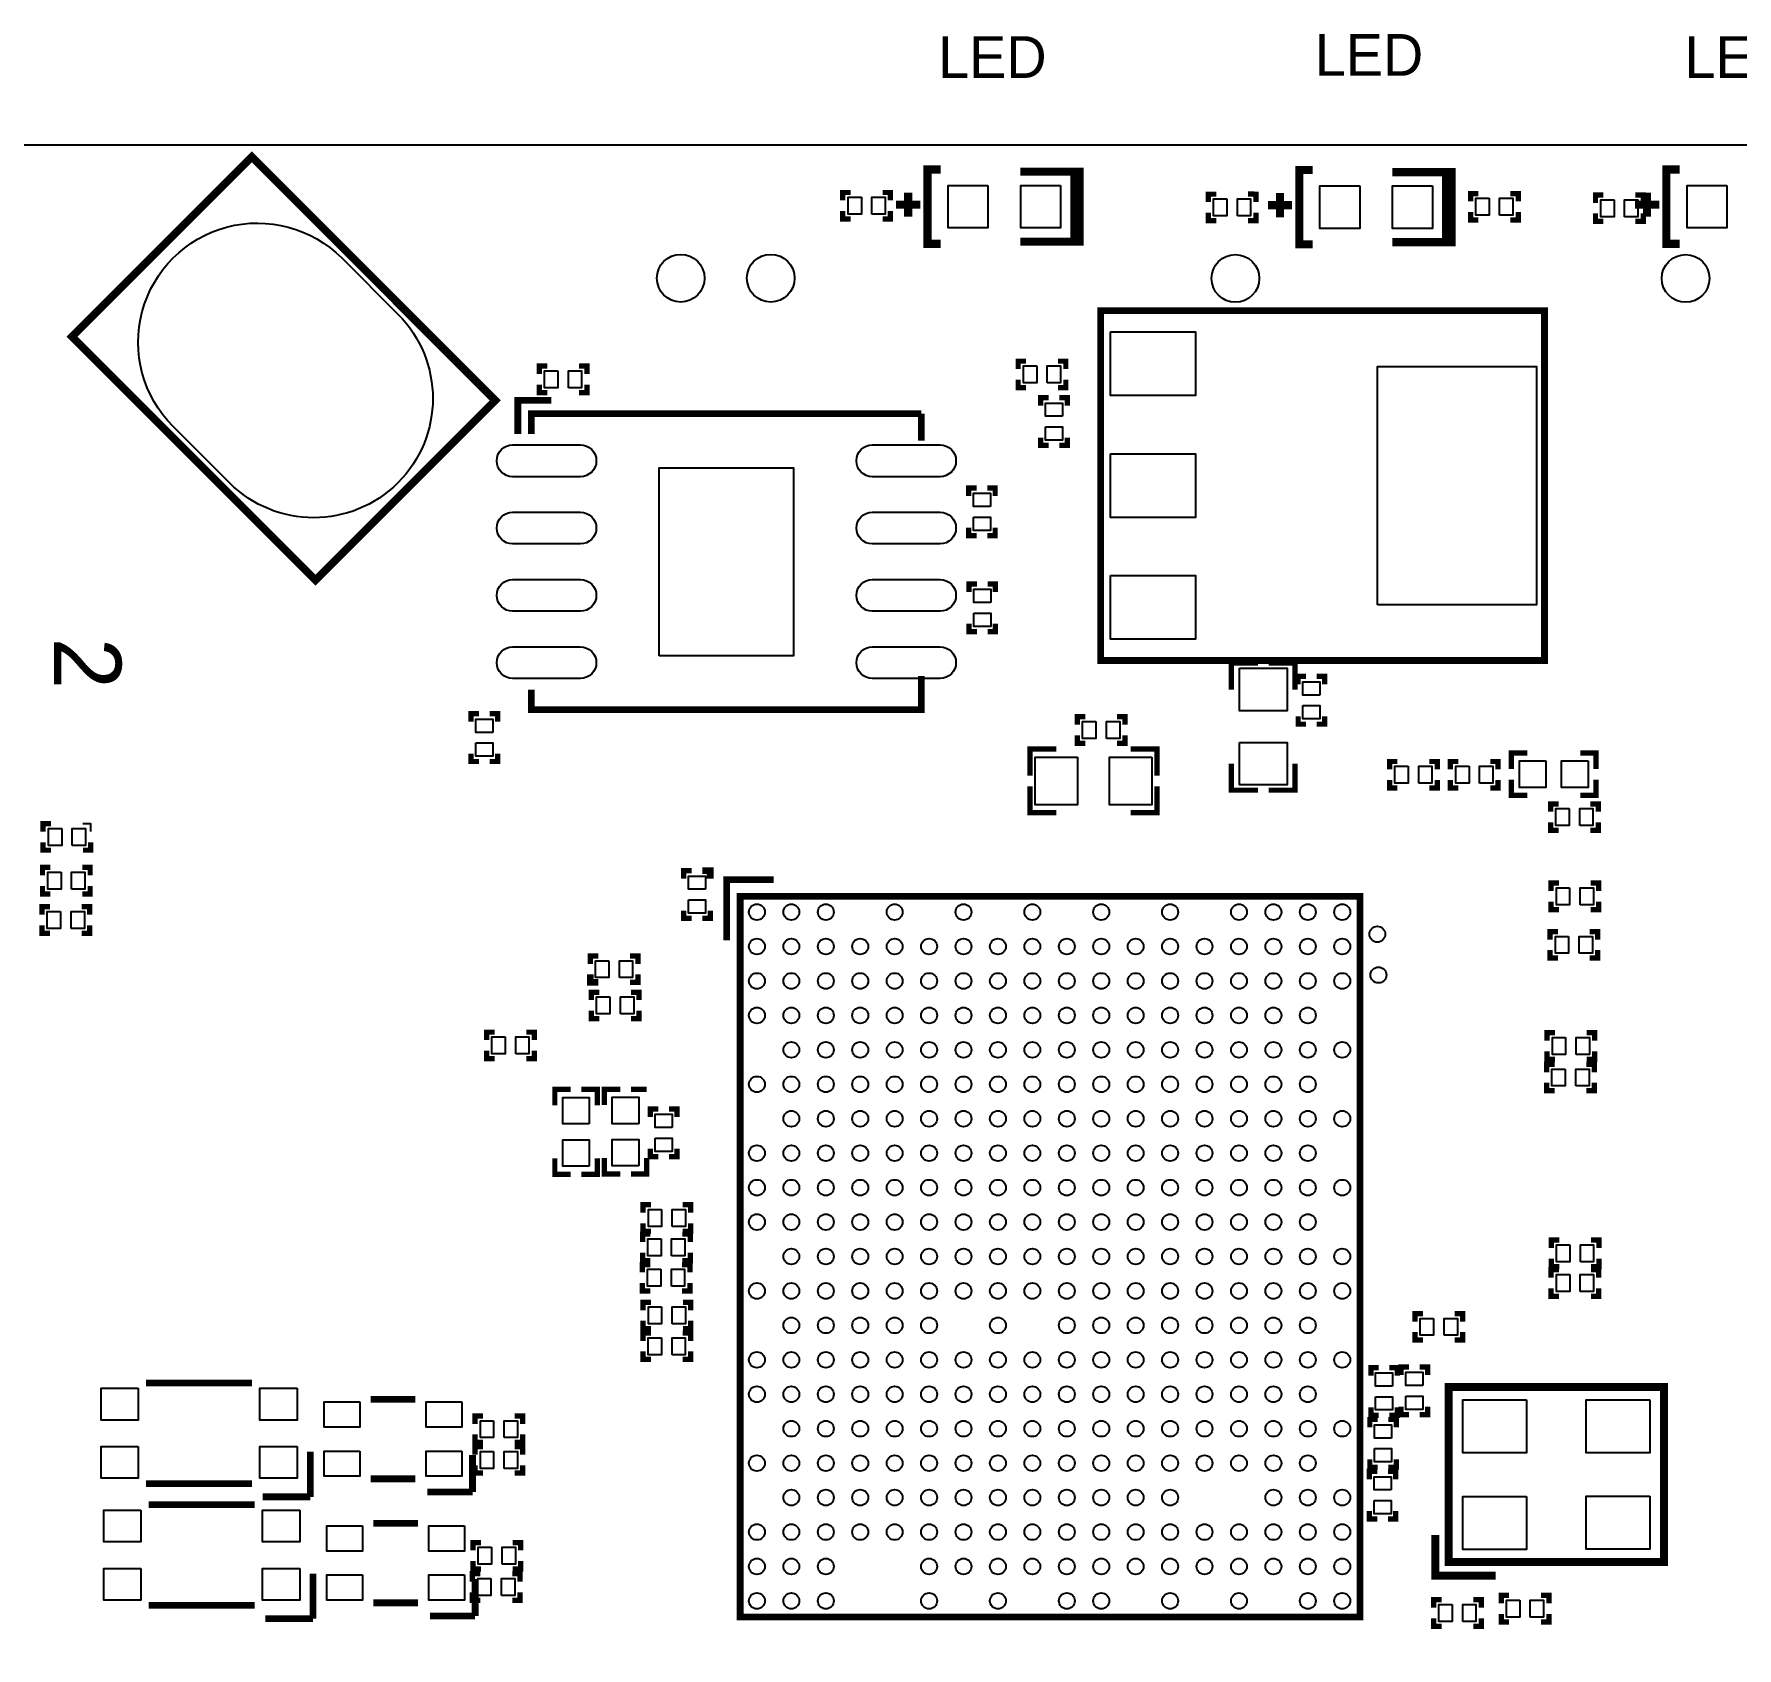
# Model space of a CAD drawing. Extents: x -18 to 171, y -7 to 290.
# Drawn here: x 14.25 to 46.4, y 13.64 to 44.1 of the extents above; entities that cross this region are included whole.
import ezdxf

# ---------------------------------------------------------------- set-up
doc = ezdxf.new("R2010")
doc.units = 0
for name, color, linetype in [('BG_DESIGN_OUTLINE', 85, 'CONTINUOUS'), ('BG_OUTLINE', 254, 'CONTINUOUS'), ('PG_SILKSCREEN_TOP', 152, 'CONTINUOUS'), ('PIN_TOP', 141, 'CONTINUOUS')]:
    doc.layers.add(name, color=color, linetype=linetype)

msp = doc.modelspace()

# ---------------------------------------------------------------- linework, layer by layer
at = {"layer": 'BG_DESIGN_OUTLINE'}
msp.add_lwpolyline([(0, 0), (73.4, 0), (73.4, 42), (0, 42)], close=True, dxfattribs=at)
at = {"layer": 'BG_OUTLINE'}
msp.add_lwpolyline([(0, 0), (73.4, 0), (73.4, 42), (0, 42), (0, 0)], dxfattribs=at)
msp.add_lwpolyline([(0, 0), (73.4, 0), (73.4, 42), (0, 42)], close=True, dxfattribs=at)
msp.add_lwpolyline([(0, 0), (73.4, 0), (73.4, 42), (0, 42)], close=True, dxfattribs=at)
msp.add_lwpolyline([(0, 0), (73.4, 0), (73.4, 42), (0, 42)], close=True, dxfattribs=at)
msp.add_lwpolyline([(0, 0), (73.4, 0), (73.4, 42), (0, 42)], close=True, dxfattribs=at)
msp.add_lwpolyline([(0, 0), (73.4, 0), (73.4, 42), (0, 42)], close=True, dxfattribs=at)
msp.add_lwpolyline([(0, 0), (73.4, 0), (73.4, 42), (0, 42)], close=True, dxfattribs=at)
at = {"layer": 'PG_SILKSCREEN_TOP'}
for points, const_width in [([(18.3636, 41.7805), (22.9598, 37.1843), (19.5657, 33.7902), (14.9695, 38.3864), (18.3636, 41.7805)], 0.15), ([(31.3686, 40.139), (31.1197, 40.139), (31.1197, 41.541), (31.3686, 41.541)], 0.1524), ([(33.8908, 41.5004), (32.8748, 41.5004)], 0.1524), ([(33.8654, 40.1796), (33.9924, 40.1796), (33.9924, 41.5004), (33.8908, 41.5004)], 0.1524), ([(33.8908, 40.1796), (33.8908, 41.5004)], 0.1524), ([(38.3886, 40.129), (38.1397, 40.129), (38.1397, 41.531), (38.3886, 41.531)], 0.1524), ([(40.9108, 41.4904), (39.8948, 41.4904)], 0.1524), ([(40.8854, 40.1696), (41.0124, 40.1696), (41.0124, 41.4904), (40.9108, 41.4904)], 0.1524), ([(40.9108, 40.1696), (40.9108, 41.4904)], 0.1524), ([(45.3186, 40.139), (45.0697, 40.139), (45.0697, 41.541), (45.3186, 41.541)], 0.1524), ([(29.5206, 40.9574), (29.5206, 41.1074), (29.6706, 41.1074)], 0.1), ([(30.4206, 40.9574), (30.4206, 41.1074), (30.2706, 41.1074)], 0.1), ([(30.7539, 40.6495), (30.7539, 41.1067)], 0.1524), ([(37.7739, 40.6395), (37.7739, 41.0967)], 0.1524), ([(44.7039, 40.6495), (44.7039, 41.1067)], 0.1524), ([(30.9825, 40.8781), (30.5253, 40.8781)], 0.1524), ([(36.4197, 40.9261), (36.4197, 41.0761), (36.5697, 41.0761)], 0.1), ([(37.3197, 40.9262), (37.3197, 41.0761), (37.1697, 41.0762)], 0.1), ([(38.0025, 40.8681), (37.5453, 40.8681)], 0.1524), ([(41.371, 40.9377), (41.371, 41.0877), (41.521, 41.0877)], 0.1), ([(42.271, 40.9377), (42.271, 41.0877), (42.121, 41.0877)], 0.1), ([(43.7306, 40.911), (43.7306, 41.061), (43.8806, 41.061)], 0.1), ([(44.9325, 40.8781), (44.4753, 40.8781)], 0.1524), ([(44.6306, 40.911), (44.6306, 41.061), (44.4806, 41.061)], 0.1), ([(29.6706, 40.6074), (29.5206, 40.6074), (29.5206, 40.7574)], 0.1), ([(30.4206, 40.7574), (30.4206, 40.6074), (30.2706, 40.6074)], 0.1), ([(36.5697, 40.5762), (36.4197, 40.5762), (36.4197, 40.7261)], 0.1), ([(37.3197, 40.7261), (37.3197, 40.5762), (37.1697, 40.5761)], 0.1), ([(41.521, 40.5877), (41.371, 40.5877), (41.371, 40.7377)], 0.1), ([(42.271, 40.7377), (42.271, 40.5877), (42.121, 40.5877)], 0.1), ([(43.8806, 40.561), (43.7306, 40.561), (43.7306, 40.711)], 0.1), ([(44.6306, 40.711), (44.6306, 40.561), (44.4806, 40.561)], 0.1), ([(33.8908, 40.1796), (32.8748, 40.1796)], 0.1524), ([(40.9108, 40.1696), (39.8948, 40.1696)], 0.1524), ([(42.7681, 38.8784), (42.7681, 32.2744), (34.3861, 32.2744), (34.3861, 38.8784), (42.7681, 38.8784), (42.7681, 38.6244)], 0.127), ([(32.8312, 37.7739), (32.8312, 37.9239), (32.9812, 37.9239)], 0.1), ([(33.7312, 37.7739), (33.7312, 37.9239), (33.5812, 37.9239)], 0.1), ([(23.79, 37.6799), (23.79, 37.83), (23.94, 37.83)], 0.1), ([(24.69, 37.6799), (24.69, 37.83), (24.54, 37.8299)], 0.1), ([(32.9812, 37.4239), (32.8312, 37.4239), (32.8312, 37.5739)], 0.1), ([(33.7312, 37.5739), (33.7312, 37.4239), (33.5812, 37.4239)], 0.1), ([(23.94, 37.33), (23.7901, 37.33), (23.79, 37.48)], 0.1), ([(24.69, 37.48), (24.6901, 37.33), (24.54, 37.33)], 0.1), ([(24.0204, 37.1866), (23.3854, 37.1866), (23.3854, 36.5516)], 0.127), ([(23.6394, 36.5516), (23.6394, 36.9326), (31.0054, 36.9326)], 0.127), ([(31.0054, 36.9326), (31.0054, 36.4246)], 0.127), ([(33.2577, 37.083), (33.2577, 37.233), (33.4077, 37.233)], 0.1), ([(33.6077, 37.233), (33.7577, 37.233), (33.7577, 37.083)], 0.1), ([(33.4077, 36.333), (33.2577, 36.333), (33.2577, 36.483)], 0.1), ([(33.6077, 36.333), (33.7577, 36.333), (33.7577, 36.483)], 0.1), ([(32.0471, 35.5308), (31.8971, 35.5308), (31.8971, 35.3808)], 0.1), ([(32.2471, 35.5308), (32.3971, 35.5308), (32.3971, 35.3808)], 0.1), ([(32.0471, 34.6308), (31.8971, 34.6308), (31.8971, 34.7808)], 0.1), ([(32.3971, 34.7808), (32.3971, 34.6308), (32.2471, 34.6308)], 0.1), ([(31.9024, 33.5686), (31.9024, 33.7186), (32.0524, 33.7186)], 0.1), ([(32.2524, 33.7186), (32.4024, 33.7186), (32.4024, 33.5686)], 0.1), ([(32.0524, 32.8186), (31.9024, 32.8186), (31.9024, 32.9686)], 0.1), ([(32.2524, 32.8186), (32.4024, 32.8186), (32.4024, 32.9686)], 0.1), ([(37.3571, 32.2272), (36.8571, 32.2272), (36.8571, 31.7272)], 0.1), ([(38.0571, 31.7272), (38.0571, 32.2272), (37.5571, 32.2272)], 0.1), ([(31.0054, 31.9796), (31.0054, 31.3446), (23.6394, 31.3446), (23.6394, 31.7256)], 0.127), ([(38.2671, 31.9732), (38.1171, 31.9732), (38.1171, 31.8232)], 0.1), ([(38.4671, 31.9732), (38.6171, 31.9732), (38.6171, 31.8232)], 0.1), ([(22.5024, 31.1186), (22.5024, 31.2686), (22.6524, 31.2686)], 0.1), ([(22.8524, 31.2686), (23.0024, 31.2686), (23.0024, 31.1186)], 0.1), ([(33.9474, 31.0639), (33.9474, 31.2139), (34.0974, 31.2139)], 0.1), ([(34.8474, 31.0639), (34.8474, 31.2139), (34.6974, 31.2139)], 0.1), ([(38.2671, 31.0732), (38.1171, 31.0732), (38.1171, 31.2232)], 0.1), ([(38.6171, 31.2232), (38.6171, 31.0732), (38.4671, 31.0732)], 0.1), ([(34.0974, 30.7139), (33.9474, 30.7139), (33.9474, 30.8639)], 0.1), ([(34.8474, 30.8639), (34.8474, 30.7139), (34.6974, 30.7139)], 0.1), ([(22.6524, 30.3686), (22.5024, 30.3686), (22.5024, 30.5186)], 0.1), ([(22.8524, 30.3686), (23.0024, 30.3686), (23.0024, 30.5186)], 0.1), ([(33.0526, 30.1018), (33.0527, 30.6018), (33.5526, 30.6018)], 0.1), ([(35.4527, 30.1018), (35.4526, 30.6018), (34.9527, 30.6018)], 0.1), ([(42.1424, 30.2286), (42.1424, 30.5286), (42.4424, 30.5286)], 0.1), ([(43.7424, 30.2286), (43.7424, 30.5286), (43.4424, 30.5286)], 0.1), ([(37.3571, 29.8272), (36.8571, 29.8272), (36.8571, 30.3272)], 0.1), ([(38.0571, 30.3272), (38.0571, 29.8272), (37.5571, 29.8272)], 0.1), ([(39.8424, 30.2186), (39.8424, 30.3686), (39.9924, 30.3686)], 0.1), ([(40.7424, 30.2186), (40.7424, 30.3686), (40.5924, 30.3686)], 0.1), ([(40.9924, 30.2186), (40.9924, 30.3686), (41.1424, 30.3686)], 0.1), ([(41.8924, 30.2186), (41.8924, 30.3686), (41.7424, 30.3686)], 0.1), ([(33.5527, 29.4017), (33.0526, 29.4017), (33.0527, 29.9017)], 0.1), ([(34.9526, 29.4017), (35.4527, 29.4017), (35.4526, 29.9017)], 0.1), ([(39.9924, 29.8686), (39.8424, 29.8686), (39.8424, 30.0186)], 0.1), ([(40.7424, 30.0186), (40.7424, 29.8686), (40.5924, 29.8686)], 0.1), ([(41.1424, 29.8686), (40.9924, 29.8686), (40.9924, 30.0186)], 0.1), ([(41.8924, 30.0186), (41.8924, 29.8686), (41.7424, 29.8686)], 0.1), ([(42.4424, 29.7286), (42.1424, 29.7286), (42.1424, 30.0286)], 0.1), ([(43.4424, 29.7286), (43.7424, 29.7286), (43.7424, 30.0286)], 0.1), ([(42.8824, 29.4186), (42.8824, 29.5686), (43.0324, 29.5686)], 0.1), ([(43.7824, 29.4186), (43.7824, 29.5686), (43.6324, 29.5686)], 0.1), ([(43.0324, 29.0686), (42.8824, 29.0686), (42.8824, 29.2186)], 0.1), ([(43.7824, 29.2186), (43.7824, 29.0686), (43.6324, 29.0686)], 0.1), ([(14.424, 29.045), (14.424, 29.195), (14.574, 29.195)], 0.1), ([(14.574, 28.695), (14.424, 28.695), (14.424, 28.845)], 0.1), ([(15.324, 28.845), (15.324, 28.695), (15.174, 28.695)], 0.1), ([(14.4121, 28.2202), (14.4121, 28.3702), (14.5621, 28.3702)], 0.1), ([(15.3121, 28.2202), (15.3121, 28.3702), (15.1621, 28.3702)], 0.1), ([(26.517, 28.1557), (26.5169, 28.3057), (26.6669, 28.3057)], 0.1), ([(26.8669, 28.3057), (27.017, 28.3057), (27.0169, 28.1557)], 0.127), ([(14.5621, 27.8702), (14.4121, 27.8702), (14.4121, 28.0202)], 0.1), ([(15.3121, 28.0202), (15.3121, 27.8702), (15.1621, 27.8702)], 0.1), ([(28.2174, 28.1381), (27.3284, 28.1381), (27.3284, 26.9951)], 0.127), ([(42.8919, 27.9242), (42.8919, 28.0743), (43.0419, 28.0742)], 0.1), ([(43.7919, 27.9242), (43.7919, 28.0743), (43.6419, 28.0742)], 0.1), ([(14.4021, 27.4766), (14.4021, 27.6266), (14.5521, 27.6266)], 0.1), ([(15.3021, 27.4766), (15.3021, 27.6266), (15.1521, 27.6266)], 0.1), ([(27.5824, 14.2239), (39.2824, 14.2239), (39.2824, 27.8241), (27.5824, 27.8241), (27.5824, 14.2239)], 0.127), ([(43.0419, 27.5743), (42.8919, 27.5742), (42.8919, 27.7243)], 0.1), ([(43.7919, 27.7243), (43.7919, 27.5742), (43.6419, 27.5743)], 0.1), ([(14.5521, 27.1266), (14.4021, 27.1266), (14.4021, 27.2766)], 0.1), ([(15.3021, 27.2766), (15.3021, 27.1266), (15.1521, 27.1266)], 0.1), ([(26.6669, 27.4057), (26.5169, 27.4057), (26.517, 27.5557)], 0.1), ([(26.8669, 27.4057), (27.017, 27.4057), (27.0169, 27.5557)], 0.1), ([(42.8724, 27.0086), (42.8724, 27.1586), (43.0224, 27.1586)], 0.1), ([(43.7724, 27.0086), (43.7724, 27.1586), (43.6224, 27.1586)], 0.1), ([(24.7522, 26.5487), (24.7522, 26.6986), (24.9023, 26.6986)], 0.1), ([(25.5023, 26.6986), (25.6522, 26.6986), (25.6522, 26.5487)], 0.1), ([(43.0224, 26.6586), (42.8724, 26.6586), (42.8724, 26.8086)], 0.1), ([(43.7724, 26.8086), (43.7724, 26.6586), (43.6224, 26.6586)], 0.1), ([(24.7523, 26.3485), (24.7523, 26.1986), (24.9023, 26.1986)], 0.127), ([(25.6523, 26.3485), (25.6523, 26.1986), (25.5024, 26.1986)], 0.1), ([(24.7738, 25.8642), (24.7737, 26.0141), (24.9238, 26.0141)], 0.1), ([(25.6737, 25.8641), (25.6737, 26.0141), (25.5238, 26.0141)], 0.1), ([(24.9238, 25.5141), (24.7738, 25.5141), (24.7737, 25.6641)], 0.1), ([(25.6737, 25.6641), (25.6738, 25.5141), (25.5238, 25.5141)], 0.1), ([(22.7955, 25.1101), (22.7955, 25.2601), (22.9454, 25.2601)], 0.1), ([(23.5455, 25.2601), (23.6955, 25.26), (23.6955, 25.1101)], 0.1), ([(42.8161, 25.0985), (42.8161, 25.2485), (42.9661, 25.2485)], 0.1), ([(43.7161, 25.0985), (43.7161, 25.2485), (43.5661, 25.2485)], 0.1), ([(22.7955, 24.9101), (22.7955, 24.7601), (22.9455, 24.7601)], 0.1), ([(23.6955, 24.9101), (23.6955, 24.7601), (23.5455, 24.76)], 0.1), ([(42.9661, 24.7485), (42.8161, 24.7485), (42.8161, 24.8985)], 0.1), ([(43.7161, 24.8985), (43.7161, 24.7485), (43.5661, 24.7485)], 0.1), ([(42.8084, 24.5042), (42.8084, 24.6542), (42.9584, 24.6542)], 0.1), ([(43.7084, 24.5042), (43.7084, 24.6542), (43.5584, 24.6542)], 0.1), ([(24.0841, 23.8787), (24.0841, 24.1786), (24.3841, 24.1787)], 0.1), ([(24.5841, 24.1787), (24.884, 24.1787), (24.8841, 23.8787)], 0.1), ([(25.0192, 23.8836), (25.0192, 24.1836), (25.3192, 24.1836)], 0.1), ([(25.5192, 24.1836), (25.8192, 24.1836)], 0.1), ([(42.9584, 24.1542), (42.8084, 24.1542), (42.8084, 24.3042)], 0.1), ([(43.7084, 24.3042), (43.7084, 24.1542), (43.5584, 24.1542)], 0.1), ([(25.8879, 23.6596), (25.8879, 23.8096), (26.0379, 23.8096)], 0.1), ([(26.2379, 23.8096), (26.3879, 23.8096), (26.3879, 23.6596)], 0.1), ([(24.0841, 22.8787), (24.0841, 22.5787), (24.3841, 22.5786)], 0.1), ([(24.5841, 22.5786), (24.884, 22.5786), (24.8841, 22.8787)], 0.1), ([(25.0192, 22.8836), (25.0192, 22.5836), (25.3192, 22.5836)], 0.1), ([(25.5192, 22.5836), (25.8192, 22.5836), (25.8192, 22.8836)], 0.1), ([(26.0379, 22.9096), (25.8879, 22.9096), (25.8879, 23.0596)], 0.1), ([(26.2379, 22.9096), (26.3879, 22.9096), (26.3879, 23.0596)], 0.1), ([(25.7493, 21.852), (25.7493, 22.002), (25.8993, 22.002)], 0.1), ([(26.6493, 21.852), (26.6493, 22.002), (26.4993, 22.002)], 0.1), ([(25.8993, 21.502), (25.7493, 21.502), (25.7493, 21.652)], 0.1), ([(26.6493, 21.652), (26.6493, 21.502), (26.4993, 21.502)], 0.1), ([(25.7396, 21.2977), (25.7396, 21.4477), (25.8896, 21.4477)], 0.1), ([(26.6396, 21.2977), (26.6396, 21.4477), (26.4896, 21.4477)], 0.1), ([(42.8947, 21.1852), (42.8947, 21.3352), (43.0447, 21.3352)], 0.1), ([(43.7947, 21.1852), (43.7947, 21.3352), (43.6447, 21.3352)], 0.1), ([(25.7348, 20.7243), (25.7348, 20.8743), (25.8848, 20.8743)], 0.1), ([(25.8896, 20.9477), (25.7396, 20.9477), (25.7396, 21.0977)], 0.1), ([(26.4848, 20.8743), (26.6348, 20.8743), (26.6348, 20.7243)], 0.1), ([(26.6396, 21.0977), (26.6396, 20.9477), (26.4896, 20.9477)], 0.1), ([(43.0447, 20.8352), (42.8947, 20.8352), (42.8947, 20.9852)], 0.1), ([(43.7947, 20.9852), (43.7947, 20.8352), (43.6447, 20.8352)], 0.1), ([(42.8928, 20.6269), (42.8928, 20.7769), (43.0428, 20.7769)], 0.1), ([(43.7928, 20.6269), (43.7928, 20.7769), (43.6428, 20.7769)], 0.1), ([(25.7348, 20.5243), (25.7348, 20.3743), (25.8848, 20.3743)], 0.1), ([(26.6348, 20.5243), (26.6348, 20.3743), (26.4848, 20.3743)], 0.1), ([(43.0428, 20.2769), (42.8928, 20.2769), (42.8928, 20.4269)], 0.1), ([(43.7928, 20.4269), (43.7928, 20.2769), (43.6428, 20.2769)], 0.1), ([(25.7509, 20.0131), (25.7509, 20.1631), (25.9009, 20.1631)], 0.1), ([(26.5009, 20.1631), (26.6509, 20.1631), (26.6509, 20.0131)], 0.1), ([(40.3224, 19.7986), (40.3224, 19.9486), (40.4724, 19.9486)], 0.1), ([(41.2224, 19.7986), (41.2224, 19.9486), (41.0724, 19.9486)], 0.1), ([(25.7475, 19.4331), (25.7475, 19.5831), (25.8975, 19.5831)], 0.1), ([(25.7509, 19.8131), (25.7509, 19.6631), (25.9009, 19.6631)], 0.1), ([(26.4975, 19.5831), (26.6475, 19.5831), (26.6475, 19.4331)], 0.1), ([(26.6509, 19.8131), (26.6509, 19.6631), (26.5009, 19.6631)], 0.1), ([(40.4724, 19.4486), (40.3224, 19.4486), (40.3224, 19.5986)], 0.1), ([(41.2224, 19.5986), (41.2224, 19.4486), (41.0724, 19.4486)], 0.1), ([(25.7475, 19.2331), (25.7475, 19.0831), (25.8975, 19.0831)], 0.1), ([(26.6475, 19.2331), (26.6475, 19.0831), (26.4975, 19.0831)], 0.1), ([(39.64, 18.93), (39.49, 18.93), (39.49, 18.78)], 0.1), ([(39.84, 18.93), (39.99, 18.93), (39.99, 18.78)], 0.1), ([(40.21, 18.94), (40.06, 18.94), (40.06, 18.79)], 0.1), ([(40.41, 18.94), (40.56, 18.94), (40.56, 18.79)], 0.1), ([(18.3672, 18.64), (16.3672, 18.64)], 0.127), ([(21.45, 18.33), (20.61, 18.33)], 0.127), ([(44.514, 15.259), (40.958, 15.259), (40.958, 18.561), (45.022, 18.561), (45.022, 15.259), (44.514, 15.259)], 0.1501), ([(22.5786, 17.8676), (22.5786, 18.0176), (22.7286, 18.0176)], 0.1), ([(23.4786, 17.8676), (23.4786, 18.0176), (23.3286, 18.0176)], 0.1), ([(39.64, 18.03), (39.49, 18.03), (39.49, 18.18)], 0.1), ([(39.99, 18.18), (39.99, 18.03), (39.84, 18.03)], 0.1), ([(40.21, 18.04), (40.06, 18.04), (40.06, 18.19)], 0.1), ([(40.56, 18.19), (40.56, 18.04), (40.41, 18.04)], 0.1), ([(22.7286, 17.5176), (22.5786, 17.5176), (22.5786, 17.6676)], 0.1), ([(23.4786, 17.6676), (23.4786, 17.5176), (23.3286, 17.5176)], 0.1), ([(39.62, 17.95), (39.47, 17.95), (39.47, 17.8)], 0.1), ([(39.82, 17.95), (39.97, 17.95), (39.97, 17.8)], 0.1), ([(19.4672, 16.49), (19.4672, 17.34)], 0.127), ([(22.5786, 17.2876), (22.5786, 17.4376), (22.7286, 17.4376)], 0.1), ([(23.4786, 17.2876), (23.4786, 17.4376), (23.3286, 17.4376)], 0.1), ([(22.53, 16.58), (22.53, 17.28)], 0.127), ([(22.7286, 16.9376), (22.5786, 16.9376), (22.5786, 17.0876)], 0.1), ([(23.4786, 17.0876), (23.4786, 16.9376), (23.3286, 16.9376)], 0.1), ([(39.62, 17.05), (39.47, 17.05), (39.47, 17.2)], 0.1), ([(39.97, 17.2), (39.97, 17.05), (39.82, 17.05)], 0.1), ([(18.3672, 16.74), (16.3672, 16.74)], 0.127), ([(21.45, 16.83), (20.61, 16.83)], 0.127), ([(39.46, 16.82), (39.46, 16.97), (39.61, 16.97)], 0.1), ([(39.81, 16.97), (39.96, 16.97), (39.96, 16.82)], 0.1), ([(18.4172, 16.34), (16.4172, 16.34)], 0.127), ([(18.5672, 16.49), (19.4672, 16.49)], 0.127), ([(21.68, 16.58), (22.53, 16.58)], 0.127), ([(39.61, 16.07), (39.46, 16.07), (39.46, 16.22)], 0.1), ([(39.81, 16.07), (39.96, 16.07), (39.96, 16.22)], 0.1), ([(21.5, 15.99), (20.66, 15.99)], 0.127), ([(41.847, 15.005), (40.704, 15.005), (40.704, 15.767)], 0.1501), ([(22.5386, 15.4776), (22.5386, 15.6276), (22.6886, 15.6276)], 0.1), ([(23.4386, 15.4776), (23.4386, 15.6276), (23.2886, 15.6276)], 0.1), ([(22.6886, 15.1276), (22.5386, 15.1276), (22.5386, 15.2776)], 0.1), ([(23.4386, 15.2776), (23.4386, 15.1276), (23.2886, 15.1276)], 0.1), ([(19.5172, 14.19), (19.5172, 15.04)], 0.127), ([(22.5286, 14.8876), (22.5286, 15.0376), (22.6786, 15.0376)], 0.1), ([(22.58, 14.24), (22.58, 14.94)], 0.127), ([(23.4286, 14.8876), (23.4286, 15.0376), (23.2786, 15.0376)], 0.1), ([(18.4172, 14.44), (16.4172, 14.44)], 0.127), ([(21.5, 14.49), (20.66, 14.49)], 0.127), ([(22.6786, 14.5376), (22.5286, 14.5376), (22.5286, 14.6876)], 0.1), ([(23.4286, 14.6876), (23.4286, 14.5376), (23.2786, 14.5376)], 0.1), ([(40.674, 14.3986), (40.674, 14.5486), (40.824, 14.5486)], 0.1), ([(41.574, 14.3986), (41.574, 14.5486), (41.424, 14.5486)], 0.1), ([(41.95, 14.48), (41.95, 14.63), (42.1, 14.63)], 0.1), ([(42.85, 14.48), (42.85, 14.63), (42.7, 14.63)], 0.1), ([(18.6172, 14.19), (19.5172, 14.19)], 0.127), ([(21.73, 14.24), (22.58, 14.24)], 0.127), ([(40.824, 14.0486), (40.674, 14.0486), (40.674, 14.1986)], 0.1), ([(41.574, 14.1986), (41.574, 14.0486), (41.424, 14.0486)], 0.1), ([(42.1, 14.13), (41.95, 14.13), (41.95, 14.28)], 0.1), ([(42.85, 14.28), (42.85, 14.13), (42.7, 14.13)], 0.1)]:
    msp.add_lwpolyline(points, dxfattribs=dict(at, const_width=const_width))
msp.add_lwpolyline([(15.324, 29.045), (15.324, 29.195), (15.174, 29.195)], dxfattribs=at)
at = {"layer": 'PIN_TOP'}
for points in [[(32.2592, 41.24), (32.2592, 40.44), (31.5092, 40.44), (31.5092, 41.24)], [(33.6308, 41.24), (33.6308, 40.44), (32.8808, 40.44), (32.8808, 41.24)], [(39.2792, 41.23), (39.2792, 40.43), (38.5292, 40.43), (38.5292, 41.23)], [(40.6508, 41.23), (40.6508, 40.43), (39.9008, 40.43), (39.9008, 41.23)], [(46.2092, 41.24), (46.2092, 40.44), (45.4592, 40.44), (45.4592, 41.24)], [(29.8706, 41.0174), (29.8706, 40.6974), (29.6206, 40.6974), (29.6206, 41.0174)], [(30.0706, 40.6974), (30.0706, 41.0174), (30.3206, 41.0174), (30.3206, 40.6974)], [(36.7697, 40.9861), (36.7697, 40.6661), (36.5197, 40.6661), (36.5197, 40.9861)], [(36.9697, 40.6661), (36.9697, 40.9861), (37.2197, 40.9861), (37.2197, 40.6661)], [(41.721, 40.9977), (41.721, 40.6777), (41.471, 40.6777), (41.471, 40.9977)], [(41.921, 40.6777), (41.921, 40.9977), (42.171, 40.9977), (42.171, 40.6777)], [(44.0806, 40.971), (44.0806, 40.651), (43.8306, 40.651), (43.8306, 40.971)], [(44.2806, 40.651), (44.2806, 40.971), (44.5306, 40.971), (44.5306, 40.651)], [(34.5772, 38.4764), (36.1772, 38.4764), (36.1772, 37.2764), (34.5772, 37.2764)], [(24.14, 37.74), (24.14, 37.42), (23.89, 37.42), (23.89, 37.74)], [(24.34, 37.42), (24.34, 37.74), (24.59, 37.74), (24.59, 37.42)], [(33.1812, 37.8339), (33.1812, 37.5139), (32.9312, 37.5139), (32.9312, 37.8339)], [(33.3812, 37.5139), (33.3812, 37.8339), (33.6312, 37.8339), (33.6312, 37.5139)], [(39.6171, 33.3264), (39.6171, 37.8264), (42.6171, 37.8264), (42.6171, 33.3264)], [(33.6677, 36.883), (33.3477, 36.883), (33.3477, 37.133), (33.6677, 37.133)], [(33.3477, 36.683), (33.6677, 36.683), (33.6677, 36.433), (33.3477, 36.433)], [(34.5772, 36.1764), (36.1772, 36.1764), (36.1772, 34.9764), (34.5772, 34.9764)], [(26.0524, 32.3636), (26.0524, 35.9136), (28.5924, 35.9136), (28.5924, 32.3636)], [(32.3071, 35.1808), (31.9871, 35.1808), (31.9871, 35.4308), (32.3071, 35.4308)], [(31.9871, 34.9808), (32.3071, 34.9808), (32.3071, 34.7308), (31.9871, 34.7308)], [(34.5772, 33.8764), (36.1772, 33.8764), (36.1772, 32.6764), (34.5772, 32.6764)], [(32.3124, 33.3686), (31.9924, 33.3686), (31.9924, 33.6186), (32.3124, 33.6186)], [(31.9924, 33.1686), (32.3124, 33.1686), (32.3124, 32.9186), (31.9924, 32.9186)], [(37.0071, 32.1272), (37.9071, 32.1272), (37.9071, 31.3272), (37.0071, 31.3272)], [(38.5271, 31.6232), (38.2071, 31.6232), (38.2071, 31.8732), (38.5271, 31.8732)], [(38.2071, 31.4232), (38.5271, 31.4232), (38.5271, 31.1732), (38.2071, 31.1732)], [(22.9124, 30.9186), (22.5924, 30.9186), (22.5924, 31.1686), (22.9124, 31.1686)], [(34.2974, 31.1239), (34.2974, 30.8039), (34.0474, 30.8039), (34.0474, 31.1239)], [(34.4974, 30.8039), (34.4974, 31.1239), (34.7474, 31.1239), (34.7474, 30.8039)], [(22.5924, 30.7186), (22.9124, 30.7186), (22.9124, 30.4686), (22.5924, 30.4686)], [(37.0071, 30.7272), (37.9071, 30.7272), (37.9071, 29.9272), (37.0071, 29.9272)], [(33.9526, 30.4517), (33.9526, 29.5517), (33.1526, 29.5517), (33.1526, 30.4517)], [(35.3526, 30.4517), (35.3526, 29.5517), (34.5526, 29.5517), (34.5526, 30.4517)], [(40.1924, 30.2786), (40.1924, 29.9586), (39.9424, 29.9586), (39.9424, 30.2786)], [(40.3924, 29.9586), (40.3924, 30.2786), (40.6424, 30.2786), (40.6424, 29.9586)], [(41.3424, 30.2786), (41.3424, 29.9586), (41.0924, 29.9586), (41.0924, 30.2786)], [(41.5424, 29.9586), (41.5424, 30.2786), (41.7924, 30.2786), (41.7924, 29.9586)], [(42.7938, 30.3788), (42.7938, 29.8784), (42.2934, 29.8784), (42.2934, 30.3788)], [(43.5914, 30.3788), (43.5914, 29.8784), (43.091, 29.8784), (43.091, 30.3788)], [(43.2324, 29.4786), (43.2324, 29.1586), (42.9824, 29.1586), (42.9824, 29.4786)], [(43.4324, 29.1586), (43.4324, 29.4786), (43.6824, 29.4786), (43.6824, 29.1586)], [(14.774, 29.105), (14.774, 28.785), (14.524, 28.785), (14.524, 29.105)], [(14.974, 28.785), (14.974, 29.105), (15.224, 29.105), (15.224, 28.785)], [(14.7621, 28.2802), (14.7621, 27.9602), (14.5121, 27.9602), (14.5121, 28.2802)], [(14.9621, 27.9602), (14.9621, 28.2802), (15.2121, 28.2802), (15.2121, 27.9602)], [(26.9269, 27.9557), (26.6069, 27.9557), (26.6069, 28.2057), (26.9269, 28.2057)], [(43.2419, 27.9842), (43.2419, 27.6642), (42.9919, 27.6642), (42.9919, 27.9842)], [(43.4419, 27.6642), (43.4419, 27.9842), (43.6919, 27.9842), (43.6919, 27.6642)], [(26.6069, 27.7557), (26.9269, 27.7557), (26.9269, 27.5057), (26.6069, 27.5057)], [(14.7521, 27.5366), (14.7521, 27.2166), (14.5021, 27.2166), (14.5021, 27.5366)], [(14.9521, 27.2166), (14.9521, 27.5366), (15.2021, 27.5366), (15.2021, 27.2166)], [(43.2224, 27.0686), (43.2224, 26.7486), (42.9724, 26.7486), (42.9724, 27.0686)], [(43.4224, 26.7486), (43.4224, 27.0686), (43.6724, 27.0686), (43.6724, 26.7486)], [(25.1024, 26.6086), (25.1024, 26.2886), (24.8524, 26.2886), (24.8524, 26.6086)], [(25.3024, 26.2886), (25.3024, 26.6086), (25.5524, 26.6086), (25.5524, 26.2886)], [(25.1237, 25.9241), (25.1237, 25.6041), (24.8737, 25.6041), (24.8737, 25.9241)], [(25.3237, 25.6041), (25.3237, 25.9241), (25.5737, 25.9241), (25.5737, 25.6041)], [(23.1455, 25.17), (23.1455, 24.85), (22.8955, 24.85), (22.8955, 25.17)], [(23.3455, 24.85), (23.3455, 25.17), (23.5955, 25.17), (23.5955, 24.85)], [(43.1661, 25.1585), (43.1661, 24.8385), (42.9161, 24.8385), (42.9161, 25.1585)], [(43.3661, 24.8385), (43.3661, 25.1585), (43.6161, 25.1585), (43.6161, 24.8385)], [(43.1584, 24.5642), (43.1584, 24.2442), (42.9084, 24.2442), (42.9084, 24.5642)], [(43.3584, 24.2442), (43.3584, 24.5642), (43.6084, 24.5642), (43.6084, 24.2442)], [(24.7343, 23.5273), (24.2339, 23.5273), (24.2339, 24.0277), (24.7343, 24.0277)], [(25.6694, 23.5322), (25.169, 23.5322), (25.169, 24.0326), (25.6694, 24.0326)], [(26.2979, 23.4596), (25.9779, 23.4596), (25.9779, 23.7096), (26.2979, 23.7096)], [(24.7343, 22.7297), (24.2339, 22.7297), (24.2339, 23.2301), (24.7343, 23.2301)], [(25.6694, 22.7346), (25.169, 22.7346), (25.169, 23.235), (25.6694, 23.235)], [(25.9779, 23.2596), (26.2979, 23.2596), (26.2979, 23.0096), (25.9779, 23.0096)], [(26.0993, 21.912), (26.0993, 21.592), (25.8493, 21.592), (25.8493, 21.912)], [(26.2993, 21.592), (26.2993, 21.912), (26.5493, 21.912), (26.5493, 21.592)], [(26.0896, 21.3577), (26.0896, 21.0377), (25.8396, 21.0377), (25.8396, 21.3577)], [(26.2896, 21.0377), (26.2896, 21.3577), (26.5396, 21.3577), (26.5396, 21.0377)], [(43.2447, 21.2452), (43.2447, 20.9252), (42.9947, 20.9252), (42.9947, 21.2452)], [(43.4447, 20.9252), (43.4447, 21.2452), (43.6947, 21.2452), (43.6947, 20.9252)], [(26.0848, 20.7843), (26.0848, 20.4643), (25.8348, 20.4643), (25.8348, 20.7843)], [(26.2848, 20.4643), (26.2848, 20.7843), (26.5348, 20.7843), (26.5348, 20.4643)], [(43.2428, 20.6869), (43.2428, 20.3669), (42.9928, 20.3669), (42.9928, 20.6869)], [(43.4428, 20.3669), (43.4428, 20.6869), (43.6928, 20.6869), (43.6928, 20.3669)], [(26.1009, 20.0731), (26.1009, 19.7531), (25.8509, 19.7531), (25.8509, 20.0731)], [(26.3009, 19.7531), (26.3009, 20.0731), (26.5509, 20.0731), (26.5509, 19.7531)], [(40.6724, 19.8586), (40.6724, 19.5386), (40.4224, 19.5386), (40.4224, 19.8586)], [(40.8724, 19.5386), (40.8724, 19.8586), (41.1224, 19.8586), (41.1224, 19.5386)], [(26.0975, 19.4931), (26.0975, 19.1731), (25.8475, 19.1731), (25.8475, 19.4931)], [(26.2975, 19.1731), (26.2975, 19.4931), (26.5475, 19.4931), (26.5475, 19.1731)], [(39.9, 18.58), (39.58, 18.58), (39.58, 18.83), (39.9, 18.83)], [(40.47, 18.59), (40.15, 18.59), (40.15, 18.84), (40.47, 18.84)], [(16.2172, 18.54), (16.2172, 17.94), (15.5172, 17.94), (15.5172, 18.54)], [(19.2172, 18.54), (19.2172, 17.94), (18.5172, 17.94), (18.5172, 18.54)], [(39.58, 18.38), (39.9, 18.38), (39.9, 18.13), (39.58, 18.13)], [(40.15, 18.39), (40.47, 18.39), (40.47, 18.14), (40.15, 18.14)], [(20.405, 18.28), (20.405, 17.805), (19.73, 17.805), (19.73, 18.28)], [(22.33, 18.28), (22.33, 17.805), (21.655, 17.805), (21.655, 18.28)], [(42.4267, 18.3216), (42.4267, 17.3216), (41.2267, 17.3216), (41.2267, 18.3216)], [(44.7533, 18.3216), (44.7533, 17.3216), (43.5533, 17.3216), (43.5533, 18.3216)], [(22.9286, 17.9276), (22.9286, 17.6076), (22.6786, 17.6076), (22.6786, 17.9276)], [(23.1286, 17.6076), (23.1286, 17.9276), (23.3786, 17.9276), (23.3786, 17.6076)], [(39.88, 17.6), (39.56, 17.6), (39.56, 17.85), (39.88, 17.85)], [(16.2172, 17.44), (16.2172, 16.84), (15.5172, 16.84), (15.5172, 17.44)], [(19.2172, 17.44), (19.2172, 16.84), (18.5172, 16.84), (18.5172, 17.44)], [(39.56, 17.4), (39.88, 17.4), (39.88, 17.15), (39.56, 17.15)], [(20.405, 17.355), (20.405, 16.88), (19.73, 16.88), (19.73, 17.355)], [(22.33, 17.355), (22.33, 16.88), (21.655, 16.88), (21.655, 17.355)], [(22.9286, 17.3476), (22.9286, 17.0276), (22.6786, 17.0276), (22.6786, 17.3476)], [(23.1286, 17.0276), (23.1286, 17.3476), (23.3786, 17.3476), (23.3786, 17.0276)], [(39.87, 16.62), (39.55, 16.62), (39.55, 16.87), (39.87, 16.87)], [(39.55, 16.42), (39.87, 16.42), (39.87, 16.17), (39.55, 16.17)], [(42.4249, 16.4984), (42.4249, 15.4984), (41.2249, 15.4984), (41.2249, 16.4984)], [(44.7551, 16.5002), (44.7551, 15.5002), (43.5551, 15.5002), (43.5551, 16.5002)], [(16.2672, 16.24), (16.2672, 15.64), (15.5672, 15.64), (15.5672, 16.24)], [(19.2672, 16.24), (19.2672, 15.64), (18.5672, 15.64), (18.5672, 16.24)], [(20.455, 15.94), (20.455, 15.465), (19.78, 15.465), (19.78, 15.94)], [(22.38, 15.94), (22.38, 15.465), (21.705, 15.465), (21.705, 15.94)], [(22.8886, 15.5376), (22.8886, 15.2176), (22.6386, 15.2176), (22.6386, 15.5376)], [(23.0886, 15.2176), (23.0886, 15.5376), (23.3386, 15.5376), (23.3386, 15.2176)], [(16.2672, 15.14), (16.2672, 14.54), (15.5672, 14.54), (15.5672, 15.14)], [(19.2672, 15.14), (19.2672, 14.54), (18.5672, 14.54), (18.5672, 15.14)], [(20.455, 15.015), (20.455, 14.54), (19.78, 14.54), (19.78, 15.015)], [(22.38, 15.015), (22.38, 14.54), (21.705, 14.54), (21.705, 15.015)], [(22.8786, 14.9476), (22.8786, 14.6276), (22.6286, 14.6276), (22.6286, 14.9476)], [(23.0786, 14.6276), (23.0786, 14.9476), (23.3286, 14.9476), (23.3286, 14.6276)], [(42.3, 14.54), (42.3, 14.22), (42.05, 14.22), (42.05, 14.54)], [(42.5, 14.22), (42.5, 14.54), (42.75, 14.54), (42.75, 14.22)], [(41.024, 14.4586), (41.024, 14.1386), (40.774, 14.1386), (40.774, 14.4586)], [(41.224, 14.1386), (41.224, 14.4586), (41.474, 14.4586), (41.474, 14.1386)]]:
    msp.add_lwpolyline(points, close=True, dxfattribs=at)
for points in [[(17.9393, 35.6287), (16.8787, 36.6893, -1), (20.0607, 39.8713), (21.1213, 38.8107, -1)], [(24.5674, 35.7436), (23.2874, 35.7436, -1), (23.2874, 36.3436), (24.5674, 36.3436, -1)], [(31.3574, 35.7436), (30.0774, 35.7436, -1), (30.0774, 36.3436), (31.3574, 36.3436, -1)], [(24.5674, 34.4736), (23.2874, 34.4736, -1), (23.2874, 35.0736), (24.5674, 35.0736, -1)], [(31.3574, 34.4736), (30.0774, 34.4736, -1), (30.0774, 35.0736), (31.3574, 35.0736, -1)], [(24.5674, 33.2036), (23.2874, 33.2036, -1), (23.2874, 33.8036), (24.5674, 33.8036, -1)], [(31.3574, 33.2036), (30.0774, 33.2036, -1), (30.0774, 33.8036), (31.3574, 33.8036, -1)], [(24.5674, 31.9336), (23.2874, 31.9336, -1), (23.2874, 32.5336), (24.5674, 32.5336, -1)], [(31.3574, 31.9336), (30.0774, 31.9336, -1), (30.0774, 32.5336), (31.3574, 32.5336, -1)]]:
    msp.add_lwpolyline(points, format="xyb", close=True, dxfattribs=at)
for centre, radius in [((26.4601, 39.49), 0.45), ((28.1599, 39.49), 0.45), ((36.9319, 39.4857), 0.45), ((45.4318, 39.4857), 0.45), ((27.8994, 27.5262), 0.15), ((28.5494, 27.5262), 0.15), ((29.1994, 27.5262), 0.15), ((30.4993, 27.5262), 0.15), ((31.7993, 27.5262), 0.15), ((33.0993, 27.5262), 0.15), ((34.3995, 27.5262), 0.15), ((35.6995, 27.5262), 0.15), ((36.9994, 27.5262), 0.15), ((37.6494, 27.5262), 0.15), ((38.2994, 27.5262), 0.15), ((38.9494, 27.5262), 0.15), ((27.8994, 26.876), 0.15), ((28.5494, 26.876), 0.15), ((29.1994, 26.876), 0.15), ((29.8494, 26.876), 0.15), ((30.4993, 26.876), 0.15), ((31.1493, 26.876), 0.15), ((31.7993, 26.876), 0.15), ((32.4493, 26.876), 0.15), ((33.0993, 26.876), 0.15), ((33.7495, 26.876), 0.15), ((34.3995, 26.876), 0.15), ((35.0495, 26.876), 0.15), ((35.6995, 26.876), 0.15), ((36.3495, 26.876), 0.15), ((36.9994, 26.876), 0.15), ((37.6494, 26.876), 0.15), ((38.2994, 26.876), 0.15), ((38.9494, 26.876), 0.15), ((39.6124, 27.1086), 0.15), ((27.8994, 26.226), 0.15), ((28.5494, 26.226), 0.15), ((29.1994, 26.226), 0.15), ((29.8494, 26.226), 0.15), ((30.4993, 26.226), 0.15), ((31.1493, 26.226), 0.15), ((31.7993, 26.226), 0.15), ((32.4493, 26.226), 0.15), ((33.0993, 26.226), 0.15), ((33.7495, 26.226), 0.15), ((34.3995, 26.226), 0.15), ((35.0495, 26.226), 0.15), ((35.6995, 26.226), 0.15), ((36.3495, 26.226), 0.15), ((36.9994, 26.226), 0.15), ((37.6494, 26.226), 0.15), ((38.2994, 26.226), 0.15), ((38.9494, 26.226), 0.15), ((39.6324, 26.3386), 0.15), ((27.8994, 25.576), 0.15), ((28.5494, 25.576), 0.15), ((29.1994, 25.576), 0.15), ((29.8494, 25.576), 0.15), ((30.4993, 25.576), 0.15), ((31.1493, 25.576), 0.15), ((31.7993, 25.576), 0.15), ((32.4493, 25.576), 0.15), ((33.0993, 25.576), 0.15), ((33.7495, 25.576), 0.15), ((34.3995, 25.576), 0.15), ((35.0495, 25.576), 0.15), ((35.6995, 25.576), 0.15), ((36.3495, 25.576), 0.15), ((36.9994, 25.576), 0.15), ((37.6494, 25.576), 0.15), ((38.2994, 25.576), 0.15), ((28.5494, 24.926), 0.15), ((29.1994, 24.926), 0.15), ((29.8494, 24.926), 0.15), ((30.4993, 24.926), 0.15), ((31.1493, 24.926), 0.15), ((31.7993, 24.926), 0.15), ((32.4493, 24.926), 0.15), ((33.0993, 24.926), 0.15), ((33.7495, 24.926), 0.15), ((34.3995, 24.926), 0.15), ((35.0495, 24.926), 0.15), ((35.6995, 24.926), 0.15), ((36.3495, 24.926), 0.15), ((36.9994, 24.926), 0.15), ((37.6494, 24.926), 0.15), ((38.2994, 24.926), 0.15), ((38.9494, 24.926), 0.15), ((27.8994, 24.276), 0.15), ((28.5494, 24.276), 0.15), ((29.1994, 24.276), 0.15), ((29.8494, 24.276), 0.15), ((30.4993, 24.276), 0.15), ((31.1493, 24.276), 0.15), ((31.7993, 24.276), 0.15), ((32.4493, 24.276), 0.15), ((33.0993, 24.276), 0.15), ((33.7495, 24.276), 0.15), ((34.3995, 24.276), 0.15), ((35.0495, 24.276), 0.15), ((35.6995, 24.276), 0.15), ((36.3495, 24.276), 0.15), ((36.9994, 24.276), 0.15), ((37.6494, 24.276), 0.15), ((38.2994, 24.276), 0.15), ((28.5494, 23.626), 0.15), ((29.1994, 23.626), 0.15), ((29.8494, 23.626), 0.15), ((30.4993, 23.626), 0.15), ((31.1493, 23.626), 0.15), ((31.7993, 23.626), 0.15), ((32.4493, 23.626), 0.15), ((33.0993, 23.626), 0.15), ((33.7495, 23.626), 0.15), ((34.3995, 23.626), 0.15), ((35.0495, 23.626), 0.15), ((35.6995, 23.626), 0.15), ((36.3495, 23.626), 0.15), ((36.9994, 23.626), 0.15), ((37.6494, 23.626), 0.15), ((38.2994, 23.626), 0.15), ((38.9494, 23.626), 0.15), ((27.8994, 22.9761), 0.15), ((28.5494, 22.9761), 0.15), ((29.1994, 22.9761), 0.15), ((29.8494, 22.9761), 0.15), ((30.4993, 22.9761), 0.15), ((31.1493, 22.9761), 0.15), ((31.7993, 22.9761), 0.15), ((32.4493, 22.9761), 0.15), ((33.0993, 22.9761), 0.15), ((33.7495, 22.9761), 0.15), ((34.3995, 22.9761), 0.15), ((35.0495, 22.9761), 0.15), ((35.6995, 22.9761), 0.15), ((36.3495, 22.9761), 0.15), ((36.9994, 22.9761), 0.15), ((37.6494, 22.9761), 0.15), ((38.2994, 22.9761), 0.15), ((27.8994, 22.3261), 0.15), ((28.5494, 22.3261), 0.15), ((29.1994, 22.3261), 0.15), ((29.8494, 22.3261), 0.15), ((30.4993, 22.3261), 0.15), ((31.1493, 22.3261), 0.15), ((31.7993, 22.3261), 0.15), ((32.4493, 22.3261), 0.15), ((33.0993, 22.3261), 0.15), ((33.7495, 22.3261), 0.15), ((34.3995, 22.3261), 0.15), ((35.0495, 22.3261), 0.15), ((35.6995, 22.3261), 0.15), ((36.3495, 22.3261), 0.15), ((36.9994, 22.3261), 0.15), ((37.6494, 22.3261), 0.15), ((38.2994, 22.3261), 0.15), ((38.9494, 22.3261), 0.15), ((27.8994, 21.6761), 0.15), ((28.5494, 21.6761), 0.15), ((29.1994, 21.6761), 0.15), ((29.8494, 21.6761), 0.15), ((30.4993, 21.6761), 0.15), ((31.1493, 21.6761), 0.15), ((31.7993, 21.6761), 0.15), ((32.4493, 21.6761), 0.15), ((33.0993, 21.6761), 0.15), ((33.7495, 21.6761), 0.15), ((34.3995, 21.6761), 0.15), ((35.0495, 21.6761), 0.15), ((35.6995, 21.6761), 0.15), ((36.3495, 21.6761), 0.15), ((36.9994, 21.6761), 0.15), ((37.6494, 21.6761), 0.15), ((38.2994, 21.6761), 0.15), ((28.5494, 21.0261), 0.15), ((29.1994, 21.0261), 0.15), ((29.8494, 21.0261), 0.15), ((30.4993, 21.0261), 0.15), ((31.1493, 21.0261), 0.15), ((31.7993, 21.0261), 0.15), ((32.4493, 21.0261), 0.15), ((33.0993, 21.0261), 0.15), ((33.7495, 21.0261), 0.15), ((34.3995, 21.0261), 0.15), ((35.0495, 21.0261), 0.15), ((35.6995, 21.0261), 0.15), ((36.3495, 21.0261), 0.15), ((36.9994, 21.0261), 0.15), ((37.6494, 21.0261), 0.15), ((38.2994, 21.0261), 0.15), ((38.9494, 21.0261), 0.15), ((27.8994, 20.3761), 0.15), ((28.5494, 20.3761), 0.15), ((29.1994, 20.3761), 0.15), ((29.8494, 20.3761), 0.15), ((30.4993, 20.3761), 0.15), ((31.1493, 20.3761), 0.15), ((31.7993, 20.3761), 0.15), ((32.4493, 20.3761), 0.15), ((33.0993, 20.3761), 0.15), ((33.7495, 20.3761), 0.15), ((34.3995, 20.3761), 0.15), ((35.0495, 20.3761), 0.15), ((35.6995, 20.3761), 0.15), ((36.3495, 20.3761), 0.15), ((36.9994, 20.3761), 0.15), ((37.6494, 20.3761), 0.15), ((38.2994, 20.3761), 0.15), ((38.9494, 20.3761), 0.15), ((28.5494, 19.7261), 0.15), ((29.1994, 19.7261), 0.15), ((29.8494, 19.7261), 0.15), ((30.4993, 19.7261), 0.15), ((31.1493, 19.7261), 0.15), ((32.4493, 19.7261), 0.15), ((33.7495, 19.7261), 0.15), ((34.3995, 19.7261), 0.15), ((35.0495, 19.7261), 0.15), ((35.6995, 19.7261), 0.15), ((36.3495, 19.7261), 0.15), ((36.9994, 19.7261), 0.15), ((37.6494, 19.7261), 0.15), ((38.2994, 19.7261), 0.15), ((27.8994, 19.0761), 0.15), ((28.5494, 19.0761), 0.15), ((29.1994, 19.0761), 0.15), ((29.8494, 19.0761), 0.15), ((30.4993, 19.0761), 0.15), ((31.1493, 19.0761), 0.15), ((31.7993, 19.0761), 0.15), ((32.4493, 19.0761), 0.15), ((33.0993, 19.0761), 0.15), ((33.7495, 19.0761), 0.15), ((34.3995, 19.0761), 0.15), ((35.0495, 19.0761), 0.15), ((35.6995, 19.0761), 0.15), ((36.3495, 19.0761), 0.15), ((36.9994, 19.0761), 0.15), ((37.6494, 19.0761), 0.15), ((38.2994, 19.0761), 0.15), ((38.9494, 19.0761), 0.15), ((27.8994, 18.4262), 0.15), ((28.5494, 18.4262), 0.15), ((29.1994, 18.4262), 0.15), ((29.8494, 18.4262), 0.15), ((30.4993, 18.4262), 0.15), ((31.1493, 18.4262), 0.15), ((31.7993, 18.4262), 0.15), ((32.4493, 18.4262), 0.15), ((33.0993, 18.4262), 0.15), ((33.7495, 18.4262), 0.15), ((34.3995, 18.4262), 0.15), ((35.0495, 18.4262), 0.15), ((35.6995, 18.4262), 0.15), ((36.3495, 18.4262), 0.15), ((36.9994, 18.4262), 0.15), ((37.6494, 18.4262), 0.15), ((38.2994, 18.4262), 0.15), ((28.5494, 17.7762), 0.15), ((29.1994, 17.7762), 0.15), ((29.8494, 17.7762), 0.15), ((30.4993, 17.7762), 0.15), ((31.1493, 17.7762), 0.15), ((31.7993, 17.7762), 0.15), ((32.4493, 17.7762), 0.15), ((33.0993, 17.7762), 0.15), ((33.7495, 17.7762), 0.15), ((34.3995, 17.7762), 0.15), ((35.0495, 17.7762), 0.15), ((35.6995, 17.7762), 0.15), ((36.3495, 17.7762), 0.15), ((36.9994, 17.7762), 0.15), ((37.6494, 17.7762), 0.15), ((38.2994, 17.7762), 0.15), ((38.9494, 17.7762), 0.15), ((27.8994, 17.1262), 0.15), ((28.5494, 17.1262), 0.15), ((29.1994, 17.1262), 0.15), ((29.8494, 17.1262), 0.15), ((30.4993, 17.1262), 0.15), ((31.1493, 17.1262), 0.15), ((31.7993, 17.1262), 0.15), ((32.4493, 17.1262), 0.15), ((33.0993, 17.1262), 0.15), ((33.7495, 17.1262), 0.15), ((34.3995, 17.1262), 0.15), ((35.0495, 17.1262), 0.15), ((35.6995, 17.1262), 0.15), ((36.3495, 17.1262), 0.15), ((36.9994, 17.1262), 0.15), ((37.6494, 17.1262), 0.15), ((38.2994, 17.1262), 0.15), ((28.5494, 16.4762), 0.15), ((29.1994, 16.4762), 0.15), ((29.8494, 16.4762), 0.15), ((30.4993, 16.4762), 0.15), ((31.1493, 16.4762), 0.15), ((31.7993, 16.4762), 0.15), ((32.4493, 16.4762), 0.15), ((33.0993, 16.4762), 0.15), ((33.7495, 16.4762), 0.15), ((34.3995, 16.4762), 0.15), ((35.0495, 16.4762), 0.15), ((35.6995, 16.4762), 0.15), ((37.6494, 16.4762), 0.15), ((38.2994, 16.4762), 0.15), ((38.9494, 16.4762), 0.15), ((27.8994, 15.8262), 0.15), ((28.5494, 15.8262), 0.15), ((29.1994, 15.8262), 0.15), ((29.8494, 15.8262), 0.15), ((30.4993, 15.8262), 0.15), ((31.1493, 15.8262), 0.15), ((31.7993, 15.8262), 0.15), ((32.4493, 15.8262), 0.15), ((33.0993, 15.8262), 0.15), ((33.7495, 15.8262), 0.15), ((34.3995, 15.8262), 0.15), ((35.0495, 15.8262), 0.15), ((35.6995, 15.8262), 0.15), ((36.3495, 15.8262), 0.15), ((36.9994, 15.8262), 0.15), ((37.6494, 15.8262), 0.15), ((38.2994, 15.8262), 0.15), ((38.9494, 15.8262), 0.15), ((27.8994, 15.1762), 0.15), ((28.5494, 15.1762), 0.15), ((29.1994, 15.1762), 0.15), ((31.1493, 15.1762), 0.15), ((31.7993, 15.1762), 0.15), ((32.4493, 15.1762), 0.15), ((33.0993, 15.1762), 0.15), ((33.7495, 15.1762), 0.15), ((34.3995, 15.1762), 0.15), ((35.0495, 15.1762), 0.15), ((35.6995, 15.1762), 0.15), ((36.3495, 15.1762), 0.15), ((36.9994, 15.1762), 0.15), ((37.6494, 15.1762), 0.15), ((38.2994, 15.1762), 0.15), ((38.9494, 15.1762), 0.15), ((27.8994, 14.526), 0.15), ((28.5494, 14.526), 0.15), ((29.1994, 14.526), 0.15), ((31.1493, 14.526), 0.15), ((32.4493, 14.526), 0.15), ((33.7495, 14.526), 0.15), ((34.3995, 14.526), 0.15), ((35.6995, 14.526), 0.15), ((36.9994, 14.526), 0.15), ((38.2994, 14.526), 0.15), ((38.9494, 14.526), 0.15)]:
    msp.add_circle(centre, radius, dxfattribs=at)

# ---------------------------------------------------------------- texts
at = {"layer": 'PG_SILKSCREEN_TOP'}
for p in [(31.32, 43.27), (38.43, 43.31), (45.41, 43.27)]:
    msp.add_text('LED', height=0.7874, dxfattribs=at).set_placement(p)
at = {"layer": 'PG_SILKSCREEN_TOP', "width": 1.02}
msp.add_text('2', height=1.27, rotation=270, dxfattribs=at).set_placement((14.6287, 32.7026))

doc.saveas('drawing.dxf')
